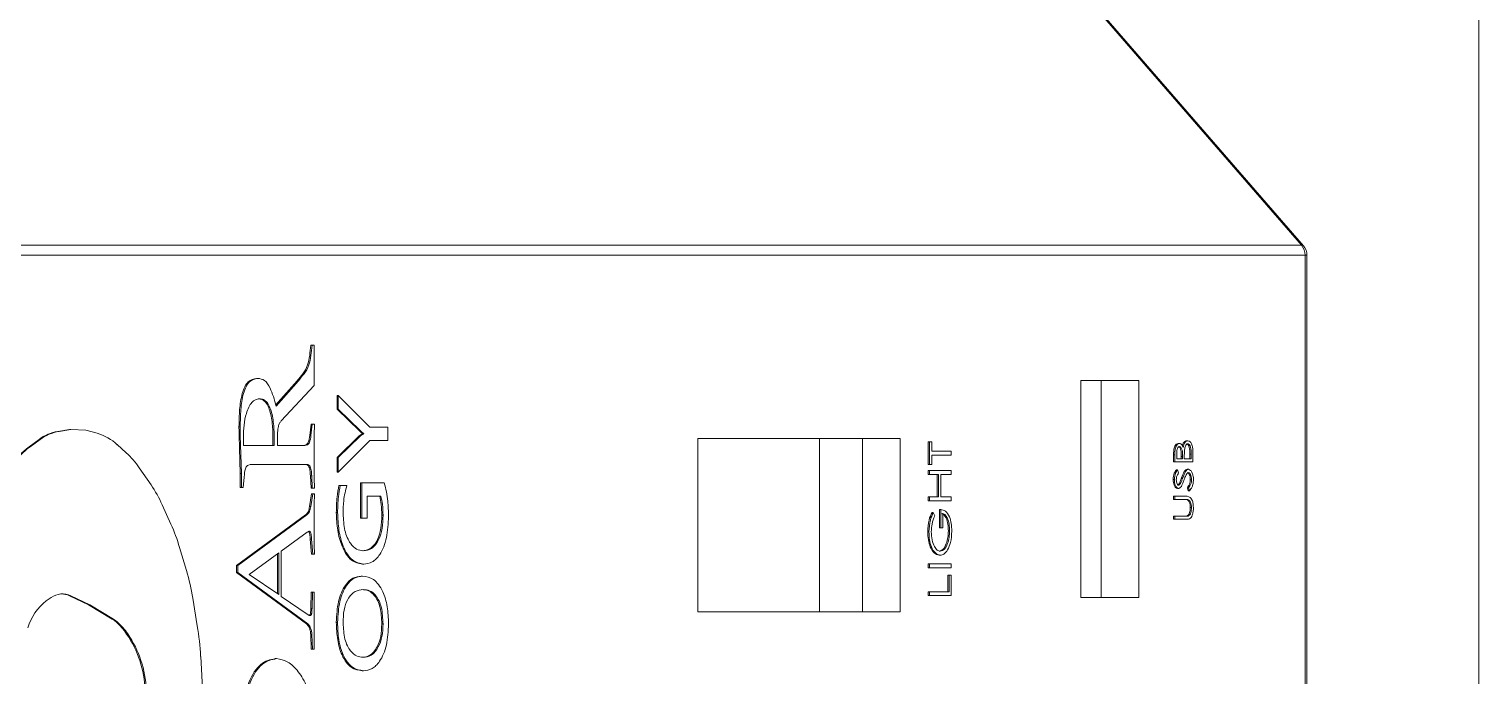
# Model space of a CAD drawing. Header units: centimetres. Extents: x 405464 to 563355, y 50011 to 66875.
# Drawn here: x 510120.62 to 510130.65, y 53823.02 to 53827.49 of the extents above; entities that cross this region are included whole.
import ezdxf

# ---------------------------------------------------------------- set-up
doc = ezdxf.new("R2010")
doc.units = ezdxf.units.CM
doc.layers.get('0').update_dxf_attribs({"lineweight": 9})
doc.layers.add('0-KRCN-MİMARİ-220526', color=8, linetype='Continuous', lineweight=9)
doc.layers.add('TF_Mobilya', color=142, linetype='Continuous', lineweight=9)

# ---------------------------------------------------------------- blocks, each defined once
blk = doc.blocks.new('kombine_altyapı')
at = {"color": 8, "linetype": 'Continuous', "lineweight": 15}
for p, q in [((5772.38, 1558.2), (5772.38, 1570.2)), ((5771.152, 1563.63), (5767.28, 1568.1)), ((5771.166, 1563.624), (5767.292, 1568.097)), ((5761.352, 1563.63), (5771.152, 1563.63)), ((5771.177, 1563.559), (5761.377, 1563.559)), ((5771.177, 1527.842), (5771.177, 1563.559)), ((5771.177, 1563.559), (5771.19, 1563.559)), ((5771.19, 1527.842), (5771.19, 1563.559)), ((5764.309, 1562.937), (5764.3, 1562.937)), ((5764.309, 1562.937), (5764.324, 1562.937)), ((5763.934, 1562.707), (5763.925, 1562.707)), ((5764.057, 1562.522), (5764.207, 1562.691)), ((5764.06, 1562.515), (5764.215, 1562.691)), ((5764.324, 1562.657), (5764.096, 1562.413)), ((5764.215, 1562.691), (5764.207, 1562.691)), ((5770.027, 1562.692), (5769.627, 1562.692)), ((5769.627, 1562.692), (5769.627, 1561.192)), ((5769.767, 1562.692), (5769.767, 1561.192)), ((5770.027, 1561.192), (5770.027, 1562.692)), ((5764.482, 1562.495), (5764.482, 1562.588)), ((5764.49, 1562.588), (5764.482, 1562.588)), ((5764.49, 1562.495), (5764.49, 1562.588)), ((5764.49, 1562.588), (5764.709, 1562.37)), ((5764.637, 1562.344), (5764.482, 1562.495)), ((5764.49, 1562.495), (5764.482, 1562.495)), ((5764.645, 1562.344), (5764.49, 1562.495)), ((5762.632, 1562.353), (5762.551, 1562.34)), ((5762.56, 1562.34), (5762.551, 1562.34)), ((5762.64, 1562.353), (5762.56, 1562.34)), ((5762.64, 1562.353), (5762.632, 1562.353)), ((5762.745, 1562.348), (5762.64, 1562.353)), ((5762.823, 1562.328), (5762.745, 1562.348)), ((5763.813, 1562.373), (5763.804, 1562.373)), ((5764.071, 1562.333), (5764.071, 1562.244)), ((5764.293, 1562.313), (5764.303, 1562.391)), ((5764.302, 1562.313), (5764.311, 1562.391)), ((5764.311, 1562.391), (5764.303, 1562.391)), ((5764.311, 1562.391), (5764.326, 1562.391)), ((5764.645, 1562.344), (5764.637, 1562.344)), ((5764.659, 1562.325), (5764.659, 1562.326)), ((5764.667, 1562.326), (5764.659, 1562.326)), ((5764.667, 1562.325), (5764.667, 1562.326)), ((5764.709, 1562.37), (5764.834, 1562.37)), ((5764.834, 1562.37), (5764.834, 1562.277)), ((5762.422, 1562.285), (5762.352, 1562.234)), ((5762.36, 1562.234), (5762.352, 1562.234)), ((5762.43, 1562.285), (5762.36, 1562.234)), ((5762.43, 1562.285), (5762.422, 1562.285)), ((5763.024, 1562.193), (5762.962, 1562.249)), ((5763.812, 1562.05), (5763.805, 1562.313)), ((5763.813, 1562.313), (5763.805, 1562.313)), ((5763.821, 1562.05), (5763.813, 1562.313)), ((5763.836, 1562.244), (5764.048, 1562.244)), ((5764.071, 1562.244), (5764.26, 1562.244)), ((5764.302, 1562.313), (5764.293, 1562.313)), ((5764.482, 1562.16), (5764.636, 1562.309)), ((5764.49, 1562.16), (5764.645, 1562.309)), ((5764.71, 1562.277), (5764.49, 1562.059)), ((5764.645, 1562.309), (5764.636, 1562.309)), ((5764.667, 1562.325), (5764.659, 1562.325)), ((5764.834, 1562.277), (5764.71, 1562.277)), ((5768.377, 1562.292), (5766.977, 1562.292)), ((5766.977, 1562.292), (5766.977, 1561.092)), ((5767.818, 1561.092), (5767.818, 1562.292)), ((5768.117, 1562.292), (5768.117, 1561.092)), ((5768.377, 1561.092), (5768.377, 1562.292)), ((5768.571, 1562.111), (5768.571, 1562.269)), ((5768.58, 1562.269), (5768.571, 1562.269)), ((5768.58, 1562.111), (5768.58, 1562.269)), ((5768.58, 1562.269), (5768.595, 1562.269)), ((5768.595, 1562.269), (5768.595, 1562.204)), ((5770.308, 1562.257), (5770.299, 1562.257)), ((5770.366, 1562.276), (5770.358, 1562.276)), ((5764.482, 1562.059), (5764.482, 1562.16)), ((5764.49, 1562.16), (5764.482, 1562.16)), ((5764.49, 1562.059), (5764.49, 1562.16)), ((5768.595, 1562.204), (5768.73, 1562.204)), ((5768.73, 1562.177), (5768.595, 1562.177)), ((5768.595, 1562.177), (5768.595, 1562.111)), ((5768.73, 1562.204), (5768.73, 1562.177)), ((5770.268, 1562.129), (5770.268, 1562.178)), ((5770.277, 1562.178), (5770.268, 1562.178)), ((5770.277, 1562.129), (5770.268, 1562.129)), ((5770.277, 1562.129), (5770.277, 1562.178)), ((5770.402, 1562.129), (5770.277, 1562.129)), ((5770.29, 1562.182), (5770.29, 1562.151)), ((5770.29, 1562.151), (5770.33, 1562.151)), ((5770.321, 1562.151), (5770.321, 1562.167)), ((5770.321, 1562.167), (5770.33, 1562.167)), ((5770.33, 1562.151), (5770.33, 1562.167)), ((5770.342, 1562.166), (5770.342, 1562.151)), ((5770.342, 1562.151), (5770.389, 1562.151)), ((5770.38, 1562.151), (5770.38, 1562.183)), ((5770.38, 1562.183), (5770.389, 1562.183)), ((5770.389, 1562.151), (5770.389, 1562.183)), ((5770.402, 1562.197), (5770.402, 1562.129)), ((5763.196, 1561.97), (5763.114, 1562.089)), ((5763.821, 1562.05), (5763.812, 1562.05)), ((5764.265, 1562.111), (5763.891, 1562.111)), ((5764.303, 1561.947), (5764.298, 1562.034)), ((5764.307, 1562.034), (5764.298, 1562.034)), ((5764.311, 1561.947), (5764.307, 1562.034)), ((5764.49, 1562.059), (5764.482, 1562.059)), ((5768.58, 1562.111), (5768.571, 1562.111)), ((5768.571, 1562.042), (5768.571, 1562.069)), ((5768.58, 1562.069), (5768.571, 1562.069)), ((5768.58, 1562.042), (5768.571, 1562.042)), ((5768.595, 1562.111), (5768.58, 1562.111)), ((5768.58, 1562.042), (5768.58, 1562.069)), ((5768.58, 1562.069), (5768.73, 1562.069)), ((5768.641, 1562.042), (5768.58, 1562.042)), ((5768.633, 1561.888), (5768.633, 1562.042)), ((5768.641, 1561.888), (5768.641, 1562.042)), ((5768.73, 1562.042), (5768.657, 1562.042)), ((5768.657, 1562.042), (5768.657, 1561.888)), ((5768.73, 1562.069), (5768.73, 1562.042)), ((5770.295, 1562.075), (5770.286, 1562.075)), ((5770.295, 1562.075), (5770.302, 1562.054)), ((5770.371, 1562.078), (5770.362, 1562.078)), ((5763.821, 1561.952), (5763.813, 1561.952)), ((5763.833, 1561.953), (5763.821, 1561.952)), ((5763.84, 1562.023), (5763.833, 1561.953)), ((5764.311, 1561.947), (5764.303, 1561.947)), ((5764.326, 1561.947), (5764.311, 1561.947)), ((5764.504, 1561.967), (5764.495, 1561.967)), ((5764.504, 1561.967), (5764.55, 1561.967)), ((5764.645, 1561.741), (5764.645, 1561.984)), ((5764.654, 1561.984), (5764.645, 1561.984)), ((5764.654, 1561.741), (5764.654, 1561.984)), ((5764.654, 1561.984), (5764.809, 1561.984)), ((5770.274, 1562.008), (5770.265, 1562.008)), ((5770.303, 1561.946), (5770.294, 1561.946)), ((5770.318, 1561.985), (5770.31, 1561.985)), ((5770.331, 1562.019), (5770.322, 1562.019)), ((5770.369, 1561.93), (5770.363, 1561.951)), ((5770.371, 1561.951), (5770.363, 1561.951)), ((5770.378, 1561.93), (5770.369, 1561.93)), ((5770.378, 1561.93), (5770.371, 1561.951)), ((5770.392, 1562.006), (5770.383, 1562.006)), ((5763.333, 1561.699), (5763.273, 1561.832)), ((5764.292, 1561.82), (5764.305, 1561.908)), ((5764.3, 1561.82), (5764.314, 1561.908)), ((5764.314, 1561.908), (5764.305, 1561.908)), ((5764.314, 1561.908), (5764.326, 1561.908)), ((5764.785, 1561.892), (5764.691, 1561.892)), ((5764.691, 1561.892), (5764.691, 1561.741)), ((5768.571, 1561.861), (5768.571, 1561.888)), ((5768.58, 1561.888), (5768.571, 1561.888)), ((5768.58, 1561.861), (5768.571, 1561.861)), ((5768.58, 1561.861), (5768.58, 1561.888)), ((5768.58, 1561.888), (5768.641, 1561.888)), ((5768.73, 1561.861), (5768.58, 1561.861)), ((5768.657, 1561.888), (5768.73, 1561.888)), ((5768.73, 1561.888), (5768.73, 1561.861)), ((5770.268, 1561.869), (5770.268, 1561.892)), ((5770.277, 1561.892), (5770.268, 1561.892)), ((5770.277, 1561.869), (5770.268, 1561.869)), ((5770.277, 1561.869), (5770.277, 1561.892)), ((5770.277, 1561.892), (5770.352, 1561.892)), ((5770.352, 1561.869), (5770.277, 1561.869)), ((5770.371, 1561.867), (5770.362, 1561.867)), ((5763.786, 1561.412), (5764.264, 1561.764)), ((5763.795, 1561.412), (5764.273, 1561.764)), ((5764.273, 1561.764), (5764.264, 1561.764)), ((5764.3, 1561.82), (5764.292, 1561.82)), ((5764.486, 1561.779), (5764.477, 1561.779)), ((5764.654, 1561.741), (5764.645, 1561.741)), ((5764.691, 1561.741), (5764.654, 1561.741)), ((5764.8, 1561.76), (5764.792, 1561.76)), ((5768.606, 1561.78), (5768.597, 1561.78)), ((5768.606, 1561.78), (5768.616, 1561.757)), ((5768.648, 1561.673), (5768.648, 1561.8)), ((5768.657, 1561.8), (5768.648, 1561.8)), ((5768.657, 1561.673), (5768.657, 1561.8)), ((5768.672, 1561.773), (5768.672, 1561.673)), ((5770.268, 1561.732), (5770.268, 1561.754)), ((5770.277, 1561.754), (5770.268, 1561.754)), ((5770.277, 1561.732), (5770.268, 1561.732)), ((5770.277, 1561.732), (5770.277, 1561.754)), ((5770.277, 1561.754), (5770.352, 1561.754)), ((5770.352, 1561.732), (5770.277, 1561.732)), ((5770.345, 1561.754), (5770.348, 1561.754)), ((5770.352, 1561.754), (5770.36, 1561.755)), ((5770.352, 1561.732), (5770.354, 1561.732)), ((5770.368, 1561.755), (5770.36, 1561.755)), ((5770.392, 1561.813), (5770.383, 1561.813)), ((5764.275, 1561.642), (5764.095, 1561.512)), ((5768.576, 1561.646), (5768.567, 1561.646)), ((5768.657, 1561.673), (5768.648, 1561.673)), ((5768.672, 1561.673), (5768.657, 1561.673)), ((5768.718, 1561.653), (5768.71, 1561.653)), ((5763.44, 1561.377), (5763.393, 1561.536)), ((5764.305, 1561.49), (5764.297, 1561.595)), ((5764.306, 1561.595), (5764.297, 1561.595)), ((5764.314, 1561.49), (5764.306, 1561.595)), ((5764.08, 1561.5), (5763.874, 1561.351)), ((5764.071, 1561.217), (5764.071, 1561.493)), ((5764.08, 1561.211), (5764.08, 1561.5)), ((5764.095, 1561.512), (5764.095, 1561.198)), ((5764.314, 1561.49), (5764.305, 1561.49)), ((5764.326, 1561.49), (5764.314, 1561.49)), ((5768.655, 1561.484), (5768.646, 1561.484)), ((5763.786, 1561.365), (5763.786, 1561.412)), ((5763.795, 1561.412), (5763.786, 1561.412)), ((5764.27, 1561.008), (5763.786, 1561.365)), ((5763.795, 1561.365), (5763.786, 1561.365)), ((5763.795, 1561.365), (5763.795, 1561.412)), ((5764.279, 1561.008), (5763.795, 1561.365)), ((5763.874, 1561.351), (5764.08, 1561.211)), ((5764.658, 1561.338), (5764.649, 1561.338)), ((5764.667, 1561.422), (5764.658, 1561.422)), ((5768.571, 1561.396), (5768.571, 1561.423)), ((5768.58, 1561.423), (5768.571, 1561.423)), ((5768.58, 1561.396), (5768.571, 1561.396)), ((5768.58, 1561.396), (5768.58, 1561.423)), ((5768.58, 1561.423), (5768.73, 1561.423)), ((5768.73, 1561.396), (5768.58, 1561.396)), ((5768.706, 1561.23), (5768.706, 1561.346)), ((5768.715, 1561.346), (5768.706, 1561.346)), ((5768.715, 1561.23), (5768.715, 1561.346)), ((5768.715, 1561.346), (5768.73, 1561.346)), ((5768.73, 1561.423), (5768.73, 1561.396)), ((5768.73, 1561.346), (5768.73, 1561.204)), ((5764.3, 1561.115), (5764.304, 1561.227)), ((5764.313, 1561.227), (5764.304, 1561.227)), ((5764.309, 1561.115), (5764.313, 1561.227)), ((5764.313, 1561.227), (5764.325, 1561.227)), ((5768.571, 1561.204), (5768.571, 1561.23)), ((5768.58, 1561.23), (5768.571, 1561.23)), ((5768.58, 1561.204), (5768.58, 1561.23)), ((5768.58, 1561.23), (5768.715, 1561.23)), ((5762.471, 1561.168), (5762.505, 1561.191)), ((5762.632, 1561.203), (5762.764, 1561.141)), ((5762.641, 1561.203), (5762.632, 1561.203)), ((5762.641, 1561.203), (5762.772, 1561.141)), ((5762.764, 1561.141), (5762.928, 1561.041)), ((5762.772, 1561.141), (5762.764, 1561.141)), ((5762.772, 1561.141), (5762.937, 1561.041)), ((5763.515, 1560.995), (5763.484, 1561.186)), ((5764.095, 1561.198), (5764.282, 1561.07)), ((5768.58, 1561.204), (5768.571, 1561.204)), ((5768.73, 1561.204), (5768.58, 1561.204)), ((5769.627, 1561.192), (5770.027, 1561.192)), ((5762.937, 1561.041), (5762.928, 1561.041)), ((5764.309, 1561.115), (5764.3, 1561.115)), ((5766.977, 1561.092), (5768.377, 1561.092)), ((5762.982, 1560.995), (5763.012, 1560.96)), ((5762.99, 1560.995), (5762.982, 1560.995)), ((5762.99, 1560.995), (5763.021, 1560.96)), ((5763.021, 1560.96), (5763.012, 1560.96)), ((5764.279, 1561.008), (5764.27, 1561.008)), ((5764.304, 1560.834), (5764.3, 1560.935)), ((5764.308, 1560.935), (5764.3, 1560.935)), ((5764.312, 1560.834), (5764.308, 1560.935)), ((5764.486, 1561.019), (5764.477, 1561.019)), ((5764.8, 1561.008), (5764.792, 1561.008)), ((5764.312, 1560.834), (5764.304, 1560.834)), ((5764.325, 1560.834), (5764.312, 1560.834)), ((5763.553, 1560.517), (5763.539, 1560.783)), ((5764.064, 1560.768), (5764.055, 1560.768)), ((5764.666, 1560.684), (5764.657, 1560.684))]:
    blk.add_line(p, q, dxfattribs=at)
at = {"color": 8, "linetype": 'Continuous', "lineweight": 15, "flags": 128}
blk.add_lwpolyline([(5771.152, 1563.63), (5771.16, 1563.628), (5771.166, 1563.624)], dxfattribs=at)
at = {"color": 8, "linetype": 'Continuous', "lineweight": 15}
for centre, radius, start, end in [((5771.069, 1563.56), 0.108, 359.426, 40.0431), ((5771.09, 1563.559), 0.1, 0, 40.8934), ((5762.603, 1562.04), 0.305, 99.9317, 126.6539), ((5762.612, 1562.04), 0.305, 99.9428, 126.6582), ((5762.73, 1562), 0.34, 46.8935, 74.1328), ((5762.667, 1561.812), 0.527, 126.7119, 145.8567), ((5762.677, 1561.81), 0.53, 126.7662, 145.8024), ((5762.632, 1561.763), 0.582, 34.0643, 47.5796), ((5762.457, 1561.469), 0.893, 24.0254, 34.1729), ((5762.186, 1561.185), 1.257, 16.2458, 24.1541), ((5761.888, 1560.922), 1.618, 9.3904, 16.33), ((5762.698, 1560.879), 0.368, 128.1667, 164.0385), ((5762.583, 1561.082), 0.134, 64.505, 125.5752), ((5762.574, 1561.084), 0.132, 64.1128, 89.7551), ((5762.809, 1560.85), 0.225, 39.9379, 57.9524), ((5762.817, 1560.85), 0.225, 39.9379, 57.9524), ((5762.424, 1560.525), 0.731, 4.1275, 36.4661), ((5762.433, 1560.526), 0.73, 4.1191, 36.4871), ((5761.652, 1560.685), 1.889, 2.9661, 9.4458)]:
    blk.add_arc(centre, radius, start, end, dxfattribs=at)
for points, knots in [([(5764.207, 1562.691), (5764.22, 1562.707), (5764.245, 1562.738), (5764.28, 1562.791), (5764.294, 1562.866), (5764.298, 1562.913), (5764.3, 1562.937)], [0, 0, 0, 0, 0.28049, 0.560062, 0.779769, 1, 1, 1, 1]), ([(5764.215, 1562.691), (5764.228, 1562.707), (5764.254, 1562.738), (5764.289, 1562.791), (5764.303, 1562.866), (5764.307, 1562.913), (5764.309, 1562.937)], [0, 0, 0, 0, 0.280497, 0.560023, 0.779765, 1, 1, 1, 1]), ([(5764.324, 1562.937), (5764.323, 1562.906), (5764.323, 1562.851), (5764.323, 1562.796), (5764.323, 1562.772)], [0, 0, 0, 0, 0.559942, 1, 1, 1, 1]), ([(5764.323, 1562.772), (5764.323, 1562.751), (5764.323, 1562.712), (5764.323, 1562.674), (5764.324, 1562.657)], [0, 0, 0, 0, 0.560044, 1, 1, 1, 1]), ([(5763.804, 1562.373), (5763.805, 1562.413), (5763.806, 1562.491), (5763.82, 1562.587), (5763.843, 1562.652), (5763.876, 1562.698), (5763.905, 1562.703), (5763.925, 1562.707)], [0, 0, 0, 0, 0.250805, 0.50074, 0.625914, 0.750992, 1, 1, 1, 1]), ([(5763.813, 1562.373), (5763.813, 1562.413), (5763.815, 1562.491), (5763.828, 1562.587), (5763.852, 1562.652), (5763.884, 1562.698), (5763.914, 1562.703), (5763.934, 1562.707)], [0, 0, 0, 0, 0.250802, 0.500717, 0.62592, 0.750996, 1, 1, 1, 1]), ([(5763.934, 1562.707), (5763.95, 1562.705), (5763.982, 1562.701), (5764.029, 1562.632), (5764.048, 1562.56), (5764.06, 1562.515)], [0, 0, 0, 0, 0.280263, 0.559054, 1, 1, 1, 1]), ([(5763.945, 1562.566), (5763.927, 1562.562), (5763.89, 1562.552), (5763.854, 1562.473), (5763.837, 1562.385), (5763.835, 1562.327), (5763.835, 1562.298)], [0, 0, 0, 0, 0.278969, 0.558137, 0.778781, 1, 1, 1, 1]), ([(5764.039, 1562.244), (5764.039, 1562.28), (5764.039, 1562.353), (5764.029, 1562.443), (5764.011, 1562.506), (5763.99, 1562.543), (5763.964, 1562.563), (5763.946, 1562.565), (5763.937, 1562.566)], [0, 0, 0, 0, 0.250468, 0.500167, 0.625233, 0.750068, 0.874889, 1, 1, 1, 1]), ([(5764.048, 1562.244), (5764.048, 1562.28), (5764.048, 1562.353), (5764.038, 1562.443), (5764.019, 1562.506), (5763.999, 1562.543), (5763.973, 1562.563), (5763.955, 1562.565), (5763.945, 1562.566)], [0, 0, 0, 0, 0.250472, 0.500187, 0.625225, 0.750026, 0.874943, 1, 1, 1, 1]), ([(5763.805, 1562.313), (5763.805, 1562.324), (5763.804, 1562.344), (5763.804, 1562.364), (5763.804, 1562.373)], [0, 0, 0, 0, 0.559832, 1, 1, 1, 1]), ([(5763.813, 1562.313), (5763.813, 1562.324), (5763.813, 1562.344), (5763.813, 1562.364), (5763.813, 1562.373)], [0, 0, 0, 0, 0.559834, 1, 1, 1, 1]), ([(5764.096, 1562.413), (5764.092, 1562.408), (5764.084, 1562.398), (5764.074, 1562.372), (5764.072, 1562.348), (5764.071, 1562.333)], [0, 0, 0, 0, 0.281007, 0.561834, 1, 1, 1, 1]), ([(5764.326, 1562.391), (5764.325, 1562.349), (5764.323, 1562.275), (5764.323, 1562.201), (5764.323, 1562.169)], [0, 0, 0, 0, 0.559951, 1, 1, 1, 1]), ([(5764.659, 1562.326), (5764.654, 1562.329), (5764.647, 1562.334), (5764.64, 1562.341), (5764.637, 1562.344)], [0, 0, 0, 0, 0.559563, 1, 1, 1, 1]), ([(5764.667, 1562.326), (5764.663, 1562.329), (5764.655, 1562.334), (5764.648, 1562.341), (5764.645, 1562.344)], [0, 0, 0, 0, 0.55995, 1, 1, 1, 1]), ([(5763.835, 1562.298), (5763.835, 1562.288), (5763.835, 1562.27), (5763.836, 1562.252), (5763.836, 1562.244)], [0, 0, 0, 0, 0.559893, 1, 1, 1, 1]), ([(5764.252, 1562.244), (5764.257, 1562.244), (5764.268, 1562.245), (5764.287, 1562.266), (5764.291, 1562.295), (5764.293, 1562.313)], [0, 0, 0, 0, 0.281482, 0.559789, 1, 1, 1, 1]), ([(5764.26, 1562.244), (5764.266, 1562.244), (5764.277, 1562.245), (5764.296, 1562.266), (5764.299, 1562.295), (5764.302, 1562.313)], [0, 0, 0, 0, 0.2816313, 0.5598661, 1, 1, 1, 1]), ([(5764.636, 1562.309), (5764.64, 1562.312), (5764.648, 1562.317), (5764.655, 1562.323), (5764.659, 1562.325)], [0, 0, 0, 0, 0.5600528, 1, 1, 1, 1]), ([(5764.645, 1562.309), (5764.649, 1562.312), (5764.657, 1562.317), (5764.664, 1562.323), (5764.667, 1562.325)], [0, 0, 0, 0, 0.560032, 1, 1, 1, 1]), ([(5770.268, 1562.178), (5770.268, 1562.189), (5770.268, 1562.21), (5770.275, 1562.238), (5770.286, 1562.254), (5770.295, 1562.256), (5770.299, 1562.257)], [0, 0, 0, 0, 0.281369, 0.559947, 0.780045, 1, 1, 1, 1]), ([(5770.277, 1562.178), (5770.277, 1562.189), (5770.277, 1562.21), (5770.283, 1562.238), (5770.295, 1562.254), (5770.304, 1562.256), (5770.308, 1562.257)], [0, 0, 0, 0, 0.28127, 0.559751, 0.779944, 1, 1, 1, 1]), ([(5770.308, 1562.235), (5770.305, 1562.234), (5770.3, 1562.233), (5770.295, 1562.225), (5770.29, 1562.21), (5770.29, 1562.194), (5770.29, 1562.182)], [0, 0, 0, 0, 0.249404, 0.375067, 0.500976, 1, 1, 1, 1]), ([(5770.321, 1562.167), (5770.321, 1562.182), (5770.321, 1562.202), (5770.315, 1562.221), (5770.31, 1562.229), (5770.305, 1562.234), (5770.301, 1562.235), (5770.299, 1562.235)], [0, 0, 0, 0, 0.498726, 0.624082, 0.749331, 0.874954, 1, 1, 1, 1]), ([(5770.308, 1562.257), (5770.311, 1562.257), (5770.317, 1562.256), (5770.327, 1562.248), (5770.331, 1562.236), (5770.334, 1562.228)], [0, 0, 0, 0, 0.28082, 0.561591, 1, 1, 1, 1]), ([(5770.33, 1562.167), (5770.33, 1562.182), (5770.33, 1562.202), (5770.323, 1562.221), (5770.319, 1562.229), (5770.314, 1562.234), (5770.31, 1562.235), (5770.308, 1562.235)], [0, 0, 0, 0, 0.4987202, 0.6241041, 0.7495329, 0.8747205, 1, 1, 1, 1]), ([(5770.329, 1562.24), (5770.329, 1562.243), (5770.332, 1562.254), (5770.339, 1562.266), (5770.348, 1562.275), (5770.354, 1562.276), (5770.358, 1562.276)], [0, 0, 0, 0, 0.150262, 0.480165, 0.740211, 1, 1, 1, 1]), ([(5770.334, 1562.228), (5770.336, 1562.236), (5770.339, 1562.251), (5770.347, 1562.267), (5770.357, 1562.275), (5770.363, 1562.276), (5770.366, 1562.276)], [0, 0, 0, 0, 0.2803327, 0.5593068, 0.7795048, 1, 1, 1, 1]), ([(5770.366, 1562.254), (5770.363, 1562.253), (5770.357, 1562.252), (5770.348, 1562.237), (5770.346, 1562.222), (5770.344, 1562.213)], [0, 0, 0, 0, 0.280098, 0.560789, 1, 1, 1, 1]), ([(5770.38, 1562.183), (5770.38, 1562.2), (5770.38, 1562.224), (5770.371, 1562.246), (5770.364, 1562.253), (5770.36, 1562.254), (5770.358, 1562.254)], [0, 0, 0, 0, 0.499336, 0.748723, 0.874458, 1, 1, 1, 1]), ([(5770.366, 1562.276), (5770.372, 1562.275), (5770.383, 1562.272), (5770.395, 1562.25), (5770.401, 1562.223), (5770.402, 1562.205), (5770.402, 1562.197)], [0, 0, 0, 0, 0.279049, 0.558668, 0.779005, 1, 1, 1, 1]), ([(5770.389, 1562.183), (5770.389, 1562.2), (5770.389, 1562.224), (5770.379, 1562.246), (5770.372, 1562.253), (5770.368, 1562.254), (5770.366, 1562.254)], [0, 0, 0, 0, 0.4994486, 0.7489143, 0.8746476, 1, 1, 1, 1]), ([(5764.323, 1562.169), (5764.323, 1562.127), (5764.323, 1562.053), (5764.325, 1561.979), (5764.326, 1561.947)], [0, 0, 0, 0, 0.5599961, 1, 1, 1, 1]), ([(5770.344, 1562.213), (5770.343, 1562.204), (5770.342, 1562.189), (5770.342, 1562.173), (5770.342, 1562.166)], [0, 0, 0, 0, 0.559799, 1, 1, 1, 1]), ([(5763.813, 1561.952), (5763.813, 1561.97), (5763.813, 1562.003), (5763.812, 1562.036), (5763.812, 1562.05)], [0, 0, 0, 0, 0.559993, 1, 1, 1, 1]), ([(5763.821, 1561.952), (5763.821, 1561.97), (5763.821, 1562.003), (5763.821, 1562.036), (5763.821, 1562.05)], [0, 0, 0, 0, 0.559993, 1, 1, 1, 1]), ([(5763.891, 1562.111), (5763.884, 1562.111), (5763.869, 1562.111), (5763.844, 1562.087), (5763.841, 1562.048), (5763.84, 1562.023)], [0, 0, 0, 0, 0.282586, 0.558239, 1, 1, 1, 1]), ([(5764.298, 1562.034), (5764.297, 1562.047), (5764.296, 1562.071), (5764.284, 1562.113), (5764.267, 1562.112), (5764.256, 1562.111)], [0, 0, 0, 0, 0.282832, 0.558611, 1, 1, 1, 1]), ([(5764.307, 1562.034), (5764.306, 1562.047), (5764.305, 1562.071), (5764.293, 1562.113), (5764.276, 1562.112), (5764.265, 1562.111)], [0, 0, 0, 0, 0.282918, 0.558852, 1, 1, 1, 1]), ([(5770.265, 1562.008), (5770.265, 1562.016), (5770.266, 1562.031), (5770.273, 1562.055), (5770.281, 1562.067), (5770.286, 1562.075)], [0, 0, 0, 0, 0.27995, 0.559614, 1, 1, 1, 1]), ([(5770.274, 1562.008), (5770.274, 1562.016), (5770.275, 1562.031), (5770.282, 1562.055), (5770.29, 1562.067), (5770.295, 1562.075)], [0, 0, 0, 0, 0.2798007, 0.5593657, 1, 1, 1, 1]), ([(5770.302, 1562.054), (5770.3, 1562.05), (5770.295, 1562.043), (5770.29, 1562.031), (5770.287, 1562.019), (5770.287, 1562.01), (5770.286, 1562.005)], [0, 0, 0, 0, 0.340412, 0.560405, 0.779929, 1, 1, 1, 1]), ([(5770.322, 1562.019), (5770.328, 1562.035), (5770.336, 1562.056), (5770.351, 1562.075), (5770.359, 1562.077), (5770.362, 1562.078)], [0, 0, 0, 0, 0.560051, 0.780335, 1, 1, 1, 1]), ([(5770.331, 1562.019), (5770.337, 1562.035), (5770.345, 1562.056), (5770.36, 1562.075), (5770.367, 1562.077), (5770.371, 1562.078)], [0, 0, 0, 0, 0.56029, 0.780383, 1, 1, 1, 1]), ([(5770.359, 1562.046), (5770.355, 1562.039), (5770.347, 1562.025), (5770.341, 1562.009), (5770.339, 1562.001)], [0, 0, 0, 0, 0.559298, 1, 1, 1, 1]), ([(5770.371, 1562.055), (5770.368, 1562.055), (5770.364, 1562.054), (5770.36, 1562.049), (5770.359, 1562.046)], [0, 0, 0, 0, 0.558747, 1, 1, 1, 1]), ([(5770.383, 1562.006), (5770.383, 1562.013), (5770.382, 1562.027), (5770.377, 1562.043), (5770.37, 1562.053), (5770.365, 1562.055), (5770.362, 1562.055)], [0, 0, 0, 0, 0.280355, 0.559964, 0.779809, 1, 1, 1, 1]), ([(5770.371, 1562.078), (5770.376, 1562.076), (5770.386, 1562.074), (5770.397, 1562.054), (5770.404, 1562.03), (5770.405, 1562.014), (5770.405, 1562.006)], [0, 0, 0, 0, 0.279079, 0.559162, 0.779561, 1, 1, 1, 1]), ([(5770.392, 1562.006), (5770.392, 1562.013), (5770.391, 1562.027), (5770.386, 1562.043), (5770.379, 1562.053), (5770.374, 1562.055), (5770.371, 1562.055)], [0, 0, 0, 0, 0.280525, 0.560397, 0.78033, 1, 1, 1, 1]), ([(5764.477, 1561.779), (5764.478, 1561.816), (5764.479, 1561.88), (5764.49, 1561.941), (5764.495, 1561.967)], [0, 0, 0, 0, 0.5601773, 1, 1, 1, 1]), ([(5764.486, 1561.779), (5764.487, 1561.816), (5764.488, 1561.88), (5764.499, 1561.941), (5764.504, 1561.967)], [0, 0, 0, 0, 0.560182, 1, 1, 1, 1]), ([(5764.55, 1561.967), (5764.541, 1561.933), (5764.526, 1561.871), (5764.524, 1561.802), (5764.524, 1561.771)], [0, 0, 0, 0, 0.559266, 1, 1, 1, 1]), ([(5764.809, 1561.984), (5764.819, 1561.943), (5764.836, 1561.869), (5764.837, 1561.788), (5764.838, 1561.752)], [0, 0, 0, 0, 0.559439, 1, 1, 1, 1]), ([(5770.294, 1561.946), (5770.29, 1561.947), (5770.281, 1561.95), (5770.271, 1561.967), (5770.266, 1561.987), (5770.265, 1562.001), (5770.265, 1562.008)], [0, 0, 0, 0, 0.279511, 0.558742, 0.779359, 1, 1, 1, 1]), ([(5770.303, 1561.946), (5770.298, 1561.947), (5770.289, 1561.95), (5770.28, 1561.967), (5770.274, 1561.987), (5770.274, 1562.001), (5770.274, 1562.008)], [0, 0, 0, 0, 0.2796649, 0.5588364, 0.7794066, 1, 1, 1, 1]), ([(5770.286, 1562.005), (5770.287, 1562), (5770.287, 1561.99), (5770.291, 1561.978), (5770.296, 1561.97), (5770.3, 1561.969), (5770.302, 1561.969)], [0, 0, 0, 0, 0.280132, 0.559571, 0.779535, 1, 1, 1, 1]), ([(5770.294, 1561.969), (5770.295, 1561.969), (5770.299, 1561.97), (5770.304, 1561.975), (5770.308, 1561.981), (5770.31, 1561.985)], [0, 0, 0, 0, 0.28054, 0.559801, 1, 1, 1, 1]), ([(5770.302, 1561.969), (5770.304, 1561.969), (5770.307, 1561.97), (5770.313, 1561.975), (5770.316, 1561.981), (5770.318, 1561.985)], [0, 0, 0, 0, 0.279527, 0.559537, 1, 1, 1, 1]), ([(5770.322, 1561.96), (5770.318, 1561.956), (5770.313, 1561.948), (5770.306, 1561.947), (5770.303, 1561.946)], [0, 0, 0, 0, 0.560444, 1, 1, 1, 1]), ([(5770.31, 1561.985), (5770.312, 1561.991), (5770.316, 1562.002), (5770.32, 1562.014), (5770.322, 1562.019)], [0, 0, 0, 0, 0.5598418, 1, 1, 1, 1]), ([(5770.318, 1561.985), (5770.321, 1561.991), (5770.325, 1562.002), (5770.329, 1562.014), (5770.331, 1562.019)], [0, 0, 0, 0, 0.5599825, 1, 1, 1, 1]), ([(5770.339, 1562.001), (5770.336, 1561.993), (5770.331, 1561.979), (5770.324, 1561.966), (5770.322, 1561.96)], [0, 0, 0, 0, 0.560181, 1, 1, 1, 1]), ([(5770.363, 1561.951), (5770.368, 1561.959), (5770.376, 1561.969), (5770.383, 1561.99), (5770.383, 1562.001), (5770.383, 1562.006)], [0, 0, 0, 0, 0.559286, 0.779779, 1, 1, 1, 1]), ([(5770.371, 1561.951), (5770.377, 1561.959), (5770.385, 1561.969), (5770.391, 1561.99), (5770.392, 1562.001), (5770.392, 1562.006)], [0, 0, 0, 0, 0.559547, 0.779814, 1, 1, 1, 1]), ([(5770.405, 1562.006), (5770.404, 1561.997), (5770.404, 1561.979), (5770.394, 1561.95), (5770.384, 1561.938), (5770.378, 1561.93)], [0, 0, 0, 0, 0.279848, 0.559639, 1, 1, 1, 1]), ([(5764.326, 1561.908), (5764.325, 1561.869), (5764.324, 1561.799), (5764.324, 1561.73), (5764.324, 1561.699)], [0, 0, 0, 0, 0.560007, 1, 1, 1, 1]), ([(5764.792, 1561.76), (5764.791, 1561.785), (5764.79, 1561.831), (5764.781, 1561.873), (5764.777, 1561.892)], [0, 0, 0, 0, 0.56018, 1, 1, 1, 1]), ([(5764.8, 1561.76), (5764.8, 1561.785), (5764.799, 1561.831), (5764.789, 1561.873), (5764.785, 1561.892)], [0, 0, 0, 0, 0.560144, 1, 1, 1, 1]), ([(5770.362, 1561.867), (5770.359, 1561.868), (5770.352, 1561.87), (5770.346, 1561.869), (5770.343, 1561.869)], [0, 0, 0, 0, 0.559392, 1, 1, 1, 1]), ([(5770.352, 1561.892), (5770.359, 1561.892), (5770.373, 1561.891), (5770.392, 1561.876), (5770.403, 1561.847), (5770.404, 1561.825), (5770.405, 1561.814)], [0, 0, 0, 0, 0.281658, 0.560067, 0.779983, 1, 1, 1, 1]), ([(5770.371, 1561.867), (5770.367, 1561.868), (5770.361, 1561.87), (5770.355, 1561.869), (5770.352, 1561.869)], [0, 0, 0, 0, 0.559392, 1, 1, 1, 1]), ([(5770.383, 1561.813), (5770.383, 1561.82), (5770.382, 1561.834), (5770.377, 1561.85), (5770.37, 1561.862), (5770.365, 1561.865), (5770.362, 1561.867)], [0, 0, 0, 0, 0.279697, 0.55934, 0.77957, 1, 1, 1, 1]), ([(5770.392, 1561.813), (5770.392, 1561.82), (5770.391, 1561.834), (5770.386, 1561.85), (5770.379, 1561.862), (5770.374, 1561.865), (5770.371, 1561.867)], [0, 0, 0, 0, 0.279735, 0.559366, 0.779621, 1, 1, 1, 1]), ([(5764.264, 1561.764), (5764.272, 1561.77), (5764.285, 1561.781), (5764.29, 1561.808), (5764.292, 1561.82)], [0, 0, 0, 0, 0.558823, 1, 1, 1, 1]), ([(5764.273, 1561.764), (5764.28, 1561.77), (5764.294, 1561.781), (5764.298, 1561.808), (5764.3, 1561.82)], [0, 0, 0, 0, 0.558875, 1, 1, 1, 1]), ([(5764.658, 1561.422), (5764.631, 1561.427), (5764.578, 1561.437), (5764.517, 1561.532), (5764.482, 1561.654), (5764.479, 1561.737), (5764.477, 1561.779)], [0, 0, 0, 0, 0.279925, 0.559299, 0.779437, 1, 1, 1, 1]), ([(5764.667, 1561.422), (5764.64, 1561.427), (5764.586, 1561.437), (5764.525, 1561.532), (5764.491, 1561.654), (5764.488, 1561.737), (5764.486, 1561.779)], [0, 0, 0, 0, 0.279966, 0.559306, 0.779425, 1, 1, 1, 1]), ([(5764.524, 1561.771), (5764.526, 1561.731), (5764.531, 1561.651), (5764.57, 1561.565), (5764.617, 1561.52), (5764.648, 1561.516), (5764.664, 1561.514)], [0, 0, 0, 0, 0.279455, 0.558699, 0.779071, 1, 1, 1, 1]), ([(5764.655, 1561.514), (5764.674, 1561.517), (5764.713, 1561.521), (5764.762, 1561.58), (5764.788, 1561.668), (5764.791, 1561.729), (5764.792, 1561.76)], [0, 0, 0, 0, 0.280753, 0.559718, 0.779551, 1, 1, 1, 1]), ([(5764.664, 1561.514), (5764.683, 1561.517), (5764.722, 1561.521), (5764.77, 1561.58), (5764.797, 1561.668), (5764.799, 1561.729), (5764.8, 1561.76)], [0, 0, 0, 0, 0.2807, 0.559711, 0.779547, 1, 1, 1, 1]), ([(5764.838, 1561.752), (5764.836, 1561.702), (5764.831, 1561.601), (5764.785, 1561.488), (5764.726, 1561.429), (5764.686, 1561.425), (5764.667, 1561.422)], [0, 0, 0, 0, 0.279875, 0.558917, 0.779179, 1, 1, 1, 1]), ([(5768.567, 1561.646), (5768.569, 1561.674), (5768.572, 1561.725), (5768.589, 1561.764), (5768.597, 1561.78)], [0, 0, 0, 0, 0.558631, 1, 1, 1, 1]), ([(5768.576, 1561.646), (5768.578, 1561.674), (5768.581, 1561.725), (5768.598, 1561.764), (5768.606, 1561.78)], [0, 0, 0, 0, 0.55867, 1, 1, 1, 1]), ([(5768.616, 1561.757), (5768.609, 1561.739), (5768.595, 1561.706), (5768.593, 1561.663), (5768.591, 1561.645)], [0, 0, 0, 0, 0.5598275, 1, 1, 1, 1]), ([(5768.657, 1561.8), (5768.668, 1561.798), (5768.691, 1561.794), (5768.718, 1561.756), (5768.732, 1561.704), (5768.733, 1561.669), (5768.734, 1561.651)], [0, 0, 0, 0, 0.280396, 0.559443, 0.7794, 1, 1, 1, 1]), ([(5768.71, 1561.653), (5768.709, 1561.669), (5768.708, 1561.7), (5768.697, 1561.738), (5768.681, 1561.764), (5768.669, 1561.77), (5768.664, 1561.773)], [0, 0, 0, 0, 0.280199, 0.559817, 0.779872, 1, 1, 1, 1]), ([(5768.718, 1561.653), (5768.718, 1561.669), (5768.717, 1561.7), (5768.705, 1561.738), (5768.69, 1561.764), (5768.678, 1561.77), (5768.672, 1561.773)], [0, 0, 0, 0, 0.280158, 0.559754, 0.779889, 1, 1, 1, 1]), ([(5770.352, 1561.754), (5770.355, 1561.754), (5770.36, 1561.754), (5770.366, 1561.755), (5770.368, 1561.755)], [0, 0, 0, 0, 0.559617, 1, 1, 1, 1]), ([(5770.379, 1561.736), (5770.374, 1561.734), (5770.365, 1561.732), (5770.356, 1561.732), (5770.352, 1561.732)], [0, 0, 0, 0, 0.559693, 1, 1, 1, 1]), ([(5770.36, 1561.755), (5770.363, 1561.757), (5770.371, 1561.76), (5770.381, 1561.781), (5770.382, 1561.801), (5770.383, 1561.813)], [0, 0, 0, 0, 0.2808451, 0.5608264, 1, 1, 1, 1]), ([(5770.368, 1561.755), (5770.372, 1561.757), (5770.38, 1561.76), (5770.39, 1561.781), (5770.391, 1561.801), (5770.392, 1561.813)], [0, 0, 0, 0, 0.281048, 0.560816, 1, 1, 1, 1]), ([(5770.405, 1561.814), (5770.405, 1561.805), (5770.404, 1561.786), (5770.398, 1561.762), (5770.389, 1561.744), (5770.382, 1561.739), (5770.379, 1561.736)], [0, 0, 0, 0, 0.280088, 0.559952, 0.7801, 1, 1, 1, 1]), ([(5764.291, 1561.649), (5764.288, 1561.648), (5764.282, 1561.647), (5764.277, 1561.643), (5764.275, 1561.642)], [0, 0, 0, 0, 0.560048, 1, 1, 1, 1]), ([(5764.297, 1561.595), (5764.296, 1561.606), (5764.295, 1561.623), (5764.291, 1561.641), (5764.286, 1561.649), (5764.283, 1561.649), (5764.282, 1561.649)], [0, 0, 0, 0, 0.500916, 0.750063, 0.87526, 1, 1, 1, 1]), ([(5764.306, 1561.595), (5764.305, 1561.606), (5764.304, 1561.623), (5764.3, 1561.641), (5764.295, 1561.649), (5764.292, 1561.649), (5764.291, 1561.649)], [0, 0, 0, 0, 0.501158, 0.750225, 0.875216, 1, 1, 1, 1]), ([(5764.324, 1561.699), (5764.324, 1561.66), (5764.324, 1561.59), (5764.325, 1561.52), (5764.326, 1561.49)], [0, 0, 0, 0, 0.56006, 1, 1, 1, 1]), ([(5768.646, 1561.484), (5768.634, 1561.487), (5768.611, 1561.493), (5768.585, 1561.536), (5768.57, 1561.59), (5768.568, 1561.627), (5768.567, 1561.646)], [0, 0, 0, 0, 0.279553, 0.559077, 0.779466, 1, 1, 1, 1]), ([(5768.655, 1561.484), (5768.643, 1561.487), (5768.62, 1561.493), (5768.593, 1561.536), (5768.578, 1561.59), (5768.577, 1561.627), (5768.576, 1561.646)], [0, 0, 0, 0, 0.27956, 0.559143, 0.779483, 1, 1, 1, 1]), ([(5768.591, 1561.645), (5768.593, 1561.626), (5768.595, 1561.588), (5768.611, 1561.544), (5768.632, 1561.516), (5768.647, 1561.513), (5768.654, 1561.511)], [0, 0, 0, 0, 0.279925, 0.559523, 0.779895, 1, 1, 1, 1]), ([(5768.646, 1561.511), (5768.656, 1561.514), (5768.675, 1561.52), (5768.696, 1561.56), (5768.708, 1561.606), (5768.709, 1561.638), (5768.71, 1561.653)], [0, 0, 0, 0, 0.27899, 0.558588, 0.779254, 1, 1, 1, 1]), ([(5768.654, 1561.511), (5768.664, 1561.514), (5768.684, 1561.52), (5768.705, 1561.56), (5768.716, 1561.606), (5768.718, 1561.638), (5768.718, 1561.653)], [0, 0, 0, 0, 0.27901, 0.558613, 0.779234, 1, 1, 1, 1]), ([(5768.734, 1561.651), (5768.732, 1561.623), (5768.73, 1561.573), (5768.713, 1561.537), (5768.705, 1561.521)], [0, 0, 0, 0, 0.559637, 1, 1, 1, 1]), ([(5768.705, 1561.521), (5768.697, 1561.509), (5768.682, 1561.488), (5768.663, 1561.485), (5768.655, 1561.484)], [0, 0, 0, 0, 0.559234, 1, 1, 1, 1]), ([(5764.477, 1561.019), (5764.48, 1561.069), (5764.485, 1561.168), (5764.533, 1561.276), (5764.591, 1561.331), (5764.63, 1561.336), (5764.649, 1561.338)], [0, 0, 0, 0, 0.279659, 0.5587095, 0.7791182, 1, 1, 1, 1]), ([(5764.486, 1561.019), (5764.489, 1561.069), (5764.494, 1561.168), (5764.542, 1561.276), (5764.6, 1561.331), (5764.639, 1561.336), (5764.658, 1561.338)], [0, 0, 0, 0, 0.27965, 0.558718, 0.779125, 1, 1, 1, 1]), ([(5764.658, 1561.338), (5764.684, 1561.335), (5764.736, 1561.328), (5764.798, 1561.246), (5764.834, 1561.13), (5764.837, 1561.049), (5764.838, 1561.008)], [0, 0, 0, 0, 0.280511, 0.559663, 0.77955, 1, 1, 1, 1]), ([(5764.325, 1561.227), (5764.325, 1561.19), (5764.324, 1561.125), (5764.324, 1561.059), (5764.324, 1561.03)], [0, 0, 0, 0, 0.559918, 1, 1, 1, 1]), ([(5764.663, 1561.246), (5764.644, 1561.244), (5764.606, 1561.24), (5764.556, 1561.189), (5764.527, 1561.105), (5764.525, 1561.045), (5764.524, 1561.014)], [0, 0, 0, 0, 0.280966, 0.560142, 0.779705, 1, 1, 1, 1]), ([(5764.792, 1561.008), (5764.79, 1561.047), (5764.786, 1561.125), (5764.746, 1561.206), (5764.7, 1561.242), (5764.67, 1561.245), (5764.654, 1561.246)], [0, 0, 0, 0, 0.279673, 0.558245, 0.778767, 1, 1, 1, 1]), ([(5764.8, 1561.008), (5764.798, 1561.047), (5764.795, 1561.125), (5764.755, 1561.207), (5764.708, 1561.242), (5764.678, 1561.245), (5764.663, 1561.246)], [0, 0, 0, 0, 0.279654, 0.558173, 0.778782, 1, 1, 1, 1]), ([(5764.282, 1561.07), (5764.285, 1561.069), (5764.289, 1561.066), (5764.293, 1561.066), (5764.295, 1561.066)], [0, 0, 0, 0, 0.560196, 1, 1, 1, 1]), ([(5764.29, 1561.067), (5764.29, 1561.067), (5764.292, 1561.067), (5764.294, 1561.07), (5764.297, 1561.076), (5764.3, 1561.091), (5764.3, 1561.104), (5764.3, 1561.115)], [0, 0, 0, 0, 0.011928, 0.151729, 0.294518, 0.435593, 1, 1, 1, 1]), ([(5764.295, 1561.066), (5764.297, 1561.066), (5764.299, 1561.066), (5764.303, 1561.07), (5764.306, 1561.076), (5764.308, 1561.091), (5764.309, 1561.104), (5764.309, 1561.115)], [0, 0, 0, 0, 0.126502, 0.250064, 0.376344, 0.500933, 1, 1, 1, 1]), ([(5764.324, 1561.03), (5764.324, 1560.994), (5764.324, 1560.928), (5764.325, 1560.863), (5764.325, 1560.834)], [0, 0, 0, 0, 0.560073, 1, 1, 1, 1]), ([(5764.3, 1560.935), (5764.299, 1560.944), (5764.297, 1560.962), (5764.288, 1560.991), (5764.277, 1561.002), (5764.27, 1561.008)], [0, 0, 0, 0, 0.280592, 0.560548, 1, 1, 1, 1]), ([(5764.308, 1560.935), (5764.308, 1560.944), (5764.306, 1560.962), (5764.296, 1560.991), (5764.285, 1561.002), (5764.279, 1561.008)], [0, 0, 0, 0, 0.280586, 0.560545, 1, 1, 1, 1]), ([(5764.657, 1560.684), (5764.631, 1560.688), (5764.579, 1560.695), (5764.516, 1560.778), (5764.482, 1560.897), (5764.479, 1560.978), (5764.477, 1561.019)], [0, 0, 0, 0, 0.280467, 0.559575, 0.779441, 1, 1, 1, 1]), ([(5764.666, 1560.684), (5764.64, 1560.688), (5764.588, 1560.695), (5764.525, 1560.778), (5764.49, 1560.897), (5764.487, 1560.978), (5764.486, 1561.019)], [0, 0, 0, 0, 0.280464, 0.559575, 0.779437, 1, 1, 1, 1]), ([(5764.524, 1561.014), (5764.526, 1560.976), (5764.531, 1560.898), (5764.571, 1560.82), (5764.617, 1560.782), (5764.647, 1560.778), (5764.662, 1560.777)], [0, 0, 0, 0, 0.279115, 0.558267, 0.778863, 1, 1, 1, 1]), ([(5764.654, 1560.777), (5764.673, 1560.779), (5764.711, 1560.784), (5764.758, 1560.838), (5764.788, 1560.919), (5764.79, 1560.979), (5764.792, 1561.008)], [0, 0, 0, 0, 0.280726, 0.560189, 0.779922, 1, 1, 1, 1]), ([(5764.662, 1560.777), (5764.681, 1560.779), (5764.719, 1560.784), (5764.767, 1560.838), (5764.796, 1560.919), (5764.799, 1560.979), (5764.8, 1561.008)], [0, 0, 0, 0, 0.280676, 0.560156, 0.779924, 1, 1, 1, 1]), ([(5764.838, 1561.008), (5764.836, 1560.958), (5764.831, 1560.858), (5764.783, 1560.748), (5764.725, 1560.692), (5764.686, 1560.687), (5764.666, 1560.684)], [0, 0, 0, 0, 0.279793, 0.558807, 0.779123, 1, 1, 1, 1]), ([(5763.805, 1560.108), (5763.806, 1560.196), (5763.806, 1560.372), (5763.859, 1560.601), (5763.951, 1560.745), (5764.02, 1560.761), (5764.055, 1560.768)], [0, 0, 0, 0, 0.281327, 0.560623, 0.780087, 1, 1, 1, 1]), ([(5763.814, 1560.108), (5763.814, 1560.196), (5763.815, 1560.372), (5763.868, 1560.601), (5763.96, 1560.745), (5764.029, 1560.761), (5764.064, 1560.768)], [0, 0, 0, 0, 0.281336, 0.56064, 0.780128, 1, 1, 1, 1]), ([(5764.064, 1560.768), (5764.09, 1560.763), (5764.143, 1560.754), (5764.216, 1560.683), (5764.282, 1560.572), (5764.314, 1560.399), (5764.319, 1560.275), (5764.321, 1560.213)], [0, 0, 0, 0, 0.186787, 0.373729, 0.56017, 0.779562, 1, 1, 1, 1])]:
    blk.add_open_spline(points, degree=3, knots=knots, dxfattribs=at)
blk = doc.blocks.new('A$C9e52caec')
at = {"layer": 'TF_Mobilya', "color": 8}
blk.add_blockref('kombine_altyapı', (0, 0), dxfattribs=at)

msp = doc.modelspace()

# ---------------------------------------------------------------- block references
at = {"layer": '0-KRCN-MİMARİ-220526', "rotation": 359.999999999997}
msp.add_blockref('A$C9e52caec', (504358.269, 52262.368, 73.999), dxfattribs=at)

doc.saveas('drawing.dxf')
